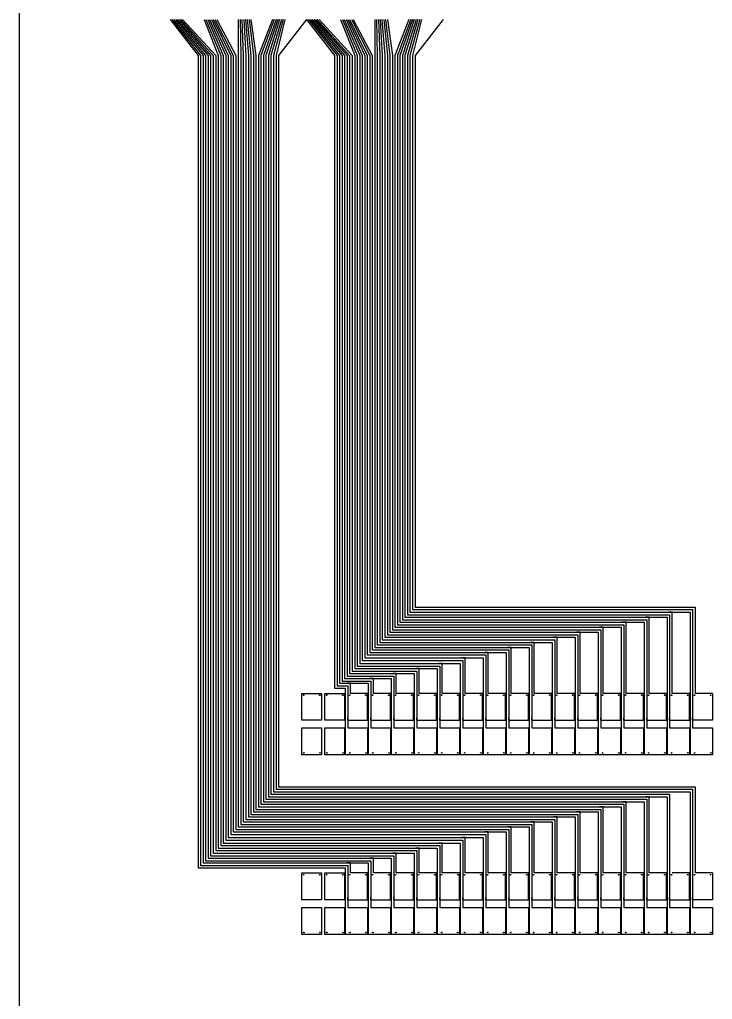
# Model space of a CAD drawing. Header units: inches. Extents: x 15.2 to 55.2, y 8.4 to 78.4.
# Drawn here: x 15.21 to 34.5, y 32.63 to 59.91 of the extents above; entities that cross this region are included whole.
import ezdxf

# ---------------------------------------------------------------- set-up
doc = ezdxf.new("R2010")
doc.units = ezdxf.units.IN
doc.header["$MEASUREMENT"] = 0
doc.layers.add('Foil', color=5, linetype='Continuous')

msp = doc.modelspace()

# ---------------------------------------------------------------- linework, layer by layer
at = {"layer": 'Foil'}
for p, q in [((15.208, 8.378), (15.208, 78.378)), ((19.397, 59.908), (20.177, 58.908)), ((19.447, 59.908), (20.247, 58.908)), ((19.497, 59.908), (20.317, 58.908)), ((19.547, 59.908), (20.387, 58.908)), ((19.597, 59.908), (20.457, 58.908)), ((19.647, 59.908), (20.527, 58.908)), ((19.697, 59.908), (20.597, 58.908)), ((19.747, 59.908), (20.667, 58.908)), ((20.347, 59.908), (20.737, 58.908)), ((20.397, 59.908), (20.807, 58.908)), ((20.447, 59.908), (20.877, 58.908)), ((20.497, 59.908), (20.947, 58.908)), ((20.547, 59.908), (21.017, 58.908)), ((20.597, 59.908), (21.087, 58.908)), ((20.647, 59.908), (21.157, 58.908)), ((20.697, 59.908), (21.227, 58.908)), ((21.297, 59.908), (21.297, 58.908)), ((21.347, 59.908), (21.367, 58.908)), ((21.397, 59.908), (21.437, 58.908)), ((21.447, 59.908), (21.507, 58.908)), ((21.497, 59.908), (21.577, 58.908)), ((21.547, 59.908), (21.647, 58.908)), ((21.597, 59.908), (21.717, 58.908)), ((21.647, 59.908), (21.787, 58.908)), ((22.247, 59.908), (21.857, 58.908)), ((22.297, 59.908), (21.927, 58.908)), ((22.347, 59.908), (21.997, 58.908)), ((22.397, 59.908), (22.067, 58.908)), ((22.447, 59.908), (22.137, 58.908)), ((22.497, 59.908), (22.207, 58.908)), ((22.547, 59.908), (22.277, 58.908)), ((22.597, 59.908), (22.347, 58.908)), ((23.197, 59.908), (22.417, 58.908)), ((23.197, 59.908), (23.977, 58.908)), ((23.247, 59.908), (24.047, 58.908)), ((23.297, 59.908), (24.117, 58.908)), ((23.347, 59.908), (24.187, 58.908)), ((23.397, 59.908), (24.257, 58.908)), ((23.447, 59.908), (24.327, 58.908)), ((23.497, 59.908), (24.397, 58.908)), ((23.547, 59.908), (24.467, 58.908)), ((24.147, 59.908), (24.537, 58.908)), ((24.197, 59.908), (24.607, 58.908)), ((24.247, 59.908), (24.677, 58.908)), ((24.297, 59.908), (24.747, 58.908)), ((24.347, 59.908), (24.817, 58.908)), ((24.397, 59.908), (24.887, 58.908)), ((24.447, 59.908), (24.957, 58.908)), ((24.497, 59.908), (25.027, 58.908)), ((25.097, 59.908), (25.097, 58.908)), ((25.147, 59.908), (25.167, 58.908)), ((25.197, 59.908), (25.237, 58.908)), ((25.247, 59.908), (25.307, 58.908)), ((25.297, 59.908), (25.377, 58.908)), ((25.347, 59.908), (25.447, 58.908)), ((25.397, 59.908), (25.517, 58.908)), ((25.447, 59.908), (25.587, 58.908)), ((26.047, 59.908), (25.657, 58.908)), ((26.097, 59.908), (25.727, 58.908)), ((26.147, 59.908), (25.797, 58.908)), ((26.197, 59.908), (25.867, 58.908)), ((26.247, 59.908), (25.937, 58.908)), ((26.297, 59.908), (26.007, 58.908)), ((26.347, 59.908), (26.077, 58.908)), ((26.397, 59.908), (26.147, 58.908)), ((26.997, 59.908), (26.217, 58.908)), ((20.177, 58.908), (20.177, 38.55)), ((20.247, 58.908), (20.247, 38.55)), ((20.317, 58.908), (20.317, 38.55)), ((20.387, 58.908), (20.387, 38.55)), ((20.457, 58.908), (20.457, 38.55)), ((20.527, 58.908), (20.527, 38.55)), ((20.597, 58.908), (20.597, 38.55)), ((20.667, 58.908), (20.667, 38.55)), ((20.737, 58.908), (20.737, 38.55)), ((20.807, 58.908), (20.807, 38.55)), ((20.877, 58.908), (20.877, 38.55)), ((20.947, 58.908), (20.947, 38.55)), ((21.017, 58.908), (21.017, 38.55)), ((21.087, 58.908), (21.087, 38.55)), ((21.157, 58.908), (21.157, 38.55)), ((21.227, 58.908), (21.227, 38.55)), ((21.297, 58.908), (21.297, 38.55)), ((21.367, 58.908), (21.367, 38.55)), ((21.437, 58.908), (21.437, 38.55)), ((21.507, 58.908), (21.507, 38.55)), ((21.577, 58.908), (21.577, 38.55)), ((21.647, 58.908), (21.647, 38.55)), ((21.717, 58.908), (21.717, 38.55)), ((21.787, 58.908), (21.787, 38.55)), ((21.857, 58.908), (21.857, 38.55)), ((21.927, 58.908), (21.927, 38.55)), ((21.997, 58.908), (21.997, 38.55)), ((22.067, 58.908), (22.067, 38.55)), ((22.137, 58.908), (22.137, 38.55)), ((22.207, 58.908), (22.207, 38.55)), ((22.277, 58.908), (22.277, 38.55)), ((22.347, 58.908), (22.347, 38.55)), ((22.417, 58.908), (22.417, 38.55)), ((23.977, 58.908), (23.977, 43.55)), ((24.047, 58.908), (24.047, 43.55)), ((24.117, 58.908), (24.117, 43.55)), ((24.187, 58.908), (24.187, 43.55)), ((24.257, 58.908), (24.257, 43.55)), ((24.327, 58.908), (24.327, 43.55)), ((24.397, 58.908), (24.397, 43.55)), ((24.467, 58.908), (24.467, 43.55)), ((24.537, 58.908), (24.537, 43.55)), ((24.607, 58.908), (24.607, 43.55)), ((24.677, 58.908), (24.677, 43.55)), ((24.747, 58.908), (24.747, 43.55)), ((24.817, 58.908), (24.817, 43.55)), ((24.887, 58.908), (24.887, 43.55)), ((24.957, 58.908), (24.957, 43.55)), ((25.027, 58.908), (25.027, 43.55)), ((25.097, 58.908), (25.097, 43.55)), ((25.167, 58.908), (25.167, 43.55)), ((25.237, 58.908), (25.237, 43.55)), ((25.307, 58.908), (25.307, 43.55)), ((25.377, 58.908), (25.377, 43.55)), ((25.447, 58.908), (25.447, 43.55)), ((25.517, 58.908), (25.517, 43.55)), ((25.587, 58.908), (25.587, 43.55)), ((25.657, 58.908), (25.657, 43.55)), ((25.727, 58.908), (25.727, 43.55)), ((25.797, 58.908), (25.797, 43.55)), ((25.867, 58.908), (25.867, 43.55)), ((25.937, 58.908), (25.937, 43.55)), ((26.007, 58.908), (26.007, 43.55)), ((26.077, 58.908), (26.077, 43.55)), ((26.147, 58.908), (26.147, 43.55)), ((26.217, 58.908), (26.217, 43.55)), ((23.977, 43.55), (23.977, 41.29)), ((24.047, 43.55), (24.047, 41.36)), ((24.117, 43.55), (24.117, 41.43)), ((24.187, 43.55), (24.187, 41.49)), ((24.257, 43.55), (24.257, 41.56)), ((24.327, 43.55), (24.327, 41.63)), ((24.397, 43.55), (24.397, 41.7)), ((24.467, 43.55), (24.467, 41.77)), ((24.537, 43.55), (24.537, 41.84)), ((24.607, 43.55), (24.607, 41.91)), ((24.677, 43.55), (24.677, 41.98)), ((24.747, 43.55), (24.747, 42.06)), ((24.817, 43.55), (24.817, 42.14)), ((24.887, 43.55), (24.887, 42.22)), ((24.957, 43.55), (24.957, 42.29)), ((25.027, 43.55), (25.027, 42.36)), ((25.097, 43.55), (25.097, 42.43)), ((25.167, 43.55), (25.167, 42.5)), ((25.237, 43.55), (25.237, 42.57)), ((25.307, 43.55), (25.307, 42.64)), ((25.377, 43.55), (25.377, 42.71)), ((25.447, 43.55), (25.447, 42.78)), ((25.517, 43.55), (25.517, 42.85)), ((25.587, 43.55), (25.587, 42.92)), ((25.657, 43.55), (25.657, 42.99)), ((25.727, 43.55), (25.727, 43.06)), ((25.797, 43.55), (25.797, 43.13)), ((25.867, 43.55), (25.867, 43.2)), ((25.937, 43.55), (25.937, 43.27)), ((26.007, 43.55), (26.007, 43.34)), ((26.077, 43.55), (26.077, 43.41)), ((26.077, 43.41), (33.877, 43.41)), ((26.147, 43.55), (26.147, 43.48)), ((26.147, 43.48), (33.947, 43.48)), ((26.217, 43.55), (34.017, 43.55)), ((33.377, 43.41), (33.277, 43.41)), ((33.377, 41.15), (33.377, 43.41)), ((33.877, 43.41), (33.877, 39.44)), ((33.947, 43.48), (33.947, 40.19)), ((34.017, 43.55), (34.017, 41.15)), ((25.797, 43.13), (32.597, 43.13)), ((25.867, 43.2), (32.667, 43.2)), ((25.937, 43.27), (33.237, 43.27)), ((26.007, 43.34), (33.307, 43.34)), ((32.097, 43.13), (31.997, 43.13)), ((32.097, 41.15), (32.097, 43.13)), ((32.597, 43.13), (32.597, 39.44)), ((32.737, 43.27), (32.637, 43.27)), ((32.667, 43.2), (32.667, 40.19)), ((32.737, 41.15), (32.737, 43.27)), ((33.237, 43.27), (33.237, 39.44)), ((33.307, 43.34), (33.307, 40.19)), ((25.517, 42.85), (31.317, 42.85)), ((25.587, 42.92), (31.387, 42.92)), ((25.657, 42.99), (31.957, 42.99)), ((25.727, 43.06), (32.027, 43.06)), ((30.817, 42.85), (30.717, 42.85)), ((30.817, 41.15), (30.817, 42.85)), ((31.317, 42.85), (31.317, 39.44)), ((31.457, 42.99), (31.357, 42.99)), ((31.387, 42.92), (31.387, 40.19)), ((31.457, 41.15), (31.457, 42.99)), ((31.957, 42.99), (31.957, 39.44)), ((32.027, 43.06), (32.027, 40.19)), ((25.237, 42.57), (30.037, 42.57)), ((25.307, 42.64), (30.107, 42.64)), ((25.377, 42.71), (30.677, 42.71)), ((25.447, 42.78), (30.747, 42.78)), ((29.537, 42.57), (29.437, 42.57)), ((29.537, 41.15), (29.537, 42.57)), ((30.037, 42.57), (30.037, 39.44)), ((30.177, 42.71), (30.077, 42.71)), ((30.107, 42.64), (30.107, 40.19)), ((30.177, 41.15), (30.177, 42.71)), ((30.677, 42.71), (30.677, 39.44)), ((30.747, 42.78), (30.747, 40.19)), ((24.957, 42.29), (28.757, 42.29)), ((25.027, 42.36), (28.827, 42.36)), ((25.097, 42.43), (29.397, 42.43)), ((25.167, 42.5), (29.467, 42.5)), ((28.257, 42.29), (28.157, 42.29)), ((28.257, 41.15), (28.257, 42.29)), ((28.757, 42.29), (28.757, 39.44)), ((28.897, 42.43), (28.797, 42.43)), ((28.827, 42.36), (28.827, 40.19)), ((28.897, 41.15), (28.897, 42.43)), ((29.397, 42.43), (29.397, 39.44)), ((29.467, 42.5), (29.467, 40.19)), ((24.747, 42.06), (27.547, 42.06)), ((24.817, 42.14), (28.117, 42.14)), ((24.887, 42.22), (28.187, 42.22)), ((27.617, 42.14), (27.517, 42.14)), ((27.547, 42.06), (27.547, 40.19)), ((27.617, 41.15), (27.617, 42.14)), ((28.117, 42.14), (28.117, 39.44)), ((28.187, 42.22), (28.187, 40.19)), ((24.467, 41.77), (26.267, 41.77)), ((24.537, 41.84), (26.837, 41.84)), ((24.607, 41.91), (26.907, 41.91)), ((24.677, 41.98), (27.477, 41.98)), ((26.337, 41.84), (26.237, 41.84)), ((26.267, 41.77), (26.267, 40.19)), ((26.337, 41.15), (26.337, 41.84)), ((26.837, 41.84), (26.837, 39.44)), ((26.977, 41.98), (26.877, 41.98)), ((26.907, 41.91), (26.907, 40.19)), ((26.977, 41.15), (26.977, 41.98)), ((27.477, 41.98), (27.477, 39.44)), ((24.187, 41.49), (24.987, 41.49)), ((24.257, 41.56), (25.557, 41.56)), ((24.327, 41.63), (25.627, 41.63)), ((24.397, 41.7), (26.197, 41.7)), ((25.057, 41.56), (24.957, 41.56)), ((24.987, 41.49), (24.987, 40.19)), ((25.057, 41.15), (25.057, 41.56)), ((25.557, 41.56), (25.557, 39.44)), ((25.697, 41.7), (25.597, 41.7)), ((25.627, 41.63), (25.627, 40.19)), ((25.697, 41.15), (25.697, 41.7)), ((26.197, 41.7), (26.197, 39.44)), ((23.977, 41.29), (24.277, 41.29)), ((24.047, 41.36), (24.347, 41.36)), ((24.117, 41.43), (24.917, 41.43)), ((24.277, 41.29), (24.277, 39.44)), ((24.417, 41.43), (24.317, 41.43)), ((24.347, 41.36), (24.347, 40.19)), ((24.417, 41.15), (24.417, 41.43)), ((24.917, 41.43), (24.917, 39.44)), ((23.067, 40.4), (23.067, 41.15)), ((23.067, 41.15), (23.617, 41.15)), ((23.617, 41.15), (23.617, 40.4)), ((23.707, 40.4), (23.707, 41.15)), ((23.707, 41.15), (24.257, 41.15)), ((24.257, 41.15), (24.257, 40.4)), ((24.897, 41.15), (24.417, 41.15)), ((24.897, 40.4), (24.897, 41.15)), ((25.537, 41.15), (25.057, 41.15)), ((25.537, 40.4), (25.537, 41.15)), ((26.177, 41.15), (25.697, 41.15)), ((26.177, 40.4), (26.177, 41.15)), ((26.817, 41.15), (26.337, 41.15)), ((26.817, 40.4), (26.817, 41.15)), ((27.457, 41.15), (26.977, 41.15)), ((27.457, 40.4), (27.457, 41.15)), ((28.097, 41.15), (27.617, 41.15)), ((28.097, 40.4), (28.097, 41.15)), ((28.737, 41.15), (28.257, 41.15)), ((28.737, 40.4), (28.737, 41.15)), ((29.377, 41.15), (28.897, 41.15)), ((29.377, 40.4), (29.377, 41.15)), ((30.017, 41.15), (29.537, 41.15)), ((30.017, 40.4), (30.017, 41.15)), ((30.657, 41.15), (30.177, 41.15)), ((30.657, 40.4), (30.657, 41.15)), ((31.297, 41.15), (30.817, 41.15)), ((31.297, 40.4), (31.297, 41.15)), ((31.937, 41.15), (31.457, 41.15)), ((31.937, 40.4), (31.937, 41.15)), ((32.577, 41.15), (32.097, 41.15)), ((32.577, 40.4), (32.577, 41.15)), ((33.217, 41.15), (32.737, 41.15)), ((33.217, 40.4), (33.217, 41.15)), ((33.857, 41.15), (33.377, 41.15)), ((33.857, 40.4), (33.857, 41.15)), ((34.497, 41.15), (34.017, 41.15)), ((34.497, 41.15), (34.497, 40.4)), ((23.617, 40.4), (23.067, 40.4)), ((24.257, 40.4), (23.707, 40.4)), ((24.347, 40.4), (24.347, 40.47)), ((24.347, 40.4), (24.897, 40.4)), ((24.987, 40.4), (24.987, 40.47)), ((24.987, 40.4), (25.537, 40.4)), ((25.627, 40.4), (25.627, 40.47)), ((25.627, 40.4), (26.177, 40.4)), ((26.267, 40.4), (26.267, 40.47)), ((26.267, 40.4), (26.817, 40.4)), ((26.907, 40.4), (26.907, 40.47)), ((26.907, 40.4), (27.457, 40.4)), ((27.547, 40.4), (27.547, 40.47)), ((27.547, 40.4), (28.097, 40.4)), ((28.187, 40.4), (28.187, 40.47)), ((28.187, 40.4), (28.737, 40.4)), ((28.827, 40.4), (28.827, 40.47)), ((28.827, 40.4), (29.377, 40.4)), ((29.467, 40.4), (29.467, 40.47)), ((29.467, 40.4), (30.017, 40.4)), ((30.107, 40.4), (30.107, 40.47)), ((30.107, 40.4), (30.657, 40.4)), ((30.747, 40.4), (30.747, 40.47)), ((30.747, 40.4), (31.297, 40.4)), ((31.387, 40.4), (31.387, 40.47)), ((31.387, 40.4), (31.937, 40.4)), ((32.027, 40.4), (32.027, 40.47)), ((32.027, 40.4), (32.577, 40.4)), ((32.667, 40.4), (32.667, 40.47)), ((32.667, 40.4), (33.217, 40.4)), ((33.307, 40.4), (33.307, 40.47)), ((33.307, 40.4), (33.857, 40.4)), ((33.947, 40.4), (33.947, 40.47)), ((34.497, 40.4), (33.947, 40.4)), ((23.067, 39.44), (23.067, 40.19)), ((23.067, 40.19), (23.617, 40.19)), ((23.617, 40.19), (23.617, 39.44)), ((23.707, 39.44), (23.707, 40.19)), ((23.707, 40.19), (24.257, 40.19)), ((24.257, 40.19), (24.257, 39.44)), ((24.347, 40.19), (24.897, 40.19)), ((24.897, 40.19), (24.897, 39.44)), ((24.987, 40.19), (25.537, 40.19)), ((25.537, 40.19), (25.537, 39.44)), ((25.627, 40.19), (26.177, 40.19)), ((26.177, 40.19), (26.177, 39.44)), ((26.267, 40.19), (26.817, 40.19)), ((26.817, 40.19), (26.817, 39.44)), ((26.907, 40.19), (27.457, 40.19)), ((27.457, 40.19), (27.457, 39.44)), ((27.547, 40.19), (28.097, 40.19)), ((28.097, 40.19), (28.097, 39.44)), ((28.187, 40.19), (28.737, 40.19)), ((28.737, 40.19), (28.737, 39.44)), ((28.827, 40.19), (29.377, 40.19)), ((29.377, 40.19), (29.377, 39.44)), ((29.467, 40.19), (30.017, 40.19)), ((30.017, 40.19), (30.017, 39.44)), ((30.107, 40.19), (30.657, 40.19)), ((30.657, 40.19), (30.657, 39.44)), ((30.747, 40.19), (31.297, 40.19)), ((31.297, 40.19), (31.297, 39.44)), ((31.387, 40.19), (31.937, 40.19)), ((31.937, 40.19), (31.937, 39.44)), ((32.027, 40.19), (32.577, 40.19)), ((32.577, 40.19), (32.577, 39.44)), ((32.667, 40.19), (33.217, 40.19)), ((33.217, 40.19), (33.217, 39.44)), ((33.307, 40.19), (33.857, 40.19)), ((33.857, 40.19), (33.857, 39.44)), ((33.947, 40.19), (34.497, 40.19)), ((34.497, 40.19), (34.497, 39.44)), ((23.617, 39.44), (23.067, 39.44)), ((24.257, 39.44), (23.707, 39.44)), ((24.897, 39.44), (24.277, 39.44)), ((25.537, 39.44), (24.917, 39.44)), ((26.177, 39.44), (25.557, 39.44)), ((26.817, 39.44), (26.197, 39.44)), ((27.457, 39.44), (26.837, 39.44)), ((28.097, 39.44), (27.477, 39.44)), ((28.737, 39.44), (28.117, 39.44)), ((29.377, 39.44), (28.757, 39.44)), ((30.017, 39.44), (29.397, 39.44)), ((30.657, 39.44), (30.037, 39.44)), ((31.297, 39.44), (30.677, 39.44)), ((31.937, 39.44), (31.317, 39.44)), ((32.577, 39.44), (31.957, 39.44)), ((33.217, 39.44), (32.597, 39.44)), ((33.857, 39.44), (33.237, 39.44)), ((34.497, 39.44), (33.877, 39.44)), ((20.177, 38.55), (20.177, 36.29)), ((20.247, 38.55), (20.247, 36.36)), ((20.317, 38.55), (20.317, 36.43)), ((20.387, 38.55), (20.387, 36.49)), ((20.457, 38.55), (20.457, 36.56)), ((20.527, 38.55), (20.527, 36.63)), ((20.597, 38.55), (20.597, 36.7)), ((20.667, 38.55), (20.667, 36.77)), ((20.737, 38.55), (20.737, 36.84)), ((20.807, 38.55), (20.807, 36.91)), ((20.877, 38.55), (20.877, 36.98)), ((20.947, 38.55), (20.947, 37.06)), ((21.017, 38.55), (21.017, 37.14)), ((21.087, 38.55), (21.087, 37.22)), ((21.157, 38.55), (21.157, 37.29)), ((21.227, 38.55), (21.227, 37.36)), ((21.297, 38.55), (21.297, 37.43)), ((21.367, 38.55), (21.367, 37.5)), ((21.437, 38.55), (21.437, 37.57)), ((21.507, 38.55), (21.507, 37.64)), ((21.577, 38.55), (21.577, 37.71)), ((21.647, 38.55), (21.647, 37.78)), ((21.717, 38.55), (21.717, 37.85)), ((21.787, 38.55), (21.787, 37.92)), ((21.857, 38.55), (21.857, 37.99)), ((21.927, 38.55), (21.927, 38.06)), ((21.997, 38.55), (21.997, 38.13)), ((22.067, 38.55), (22.067, 38.2)), ((22.137, 38.55), (22.137, 38.27)), ((22.207, 38.55), (22.207, 38.34)), ((22.277, 38.55), (22.277, 38.41)), ((22.347, 38.55), (22.347, 38.48)), ((22.347, 38.48), (33.947, 38.48)), ((22.417, 38.55), (34.017, 38.55)), ((33.947, 38.48), (33.947, 35.19)), ((34.017, 38.55), (34.017, 36.15)), ((22.067, 38.2), (32.667, 38.2)), ((22.137, 38.27), (33.237, 38.27)), ((22.207, 38.34), (33.307, 38.34)), ((22.277, 38.41), (33.877, 38.41)), ((32.737, 38.27), (32.637, 38.27)), ((32.667, 38.2), (32.667, 35.19)), ((32.737, 36.15), (32.737, 38.27)), ((33.237, 38.27), (33.237, 34.44)), ((33.307, 38.34), (33.307, 35.19)), ((33.877, 38.41), (33.877, 34.44)), ((21.787, 37.92), (31.387, 37.92)), ((21.857, 37.99), (31.957, 37.99)), ((21.927, 38.06), (32.027, 38.06)), ((21.997, 38.13), (32.597, 38.13)), ((31.457, 37.99), (31.357, 37.99)), ((31.387, 37.92), (31.387, 35.19)), ((31.457, 36.15), (31.457, 37.99)), ((31.957, 37.99), (31.957, 34.44)), ((32.097, 38.13), (31.997, 38.13)), ((32.027, 38.06), (32.027, 35.19)), ((32.097, 36.15), (32.097, 38.13)), ((32.597, 38.13), (32.597, 34.44)), ((21.577, 37.71), (30.677, 37.71)), ((21.647, 37.78), (30.747, 37.78)), ((21.717, 37.85), (31.317, 37.85)), ((30.177, 37.71), (30.077, 37.71)), ((30.177, 36.15), (30.177, 37.71)), ((30.677, 37.71), (30.677, 34.44)), ((30.817, 37.85), (30.717, 37.85)), ((30.747, 37.78), (30.747, 35.19)), ((30.817, 36.15), (30.817, 37.85)), ((31.317, 37.85), (31.317, 34.44)), ((21.297, 37.43), (29.397, 37.43)), ((21.367, 37.5), (29.467, 37.5)), ((21.437, 37.57), (30.037, 37.57)), ((21.507, 37.64), (30.107, 37.64)), ((28.897, 37.43), (28.797, 37.43)), ((28.897, 36.15), (28.897, 37.43)), ((29.397, 37.43), (29.397, 34.44)), ((29.537, 37.57), (29.437, 37.57)), ((29.467, 37.5), (29.467, 35.19)), ((29.537, 36.15), (29.537, 37.57)), ((30.037, 37.57), (30.037, 34.44)), ((30.107, 37.64), (30.107, 35.19)), ((21.017, 37.14), (28.117, 37.14)), ((21.087, 37.22), (28.187, 37.22)), ((21.157, 37.29), (28.757, 37.29)), ((21.227, 37.36), (28.827, 37.36)), ((27.617, 37.14), (27.517, 37.14)), ((27.617, 36.15), (27.617, 37.14)), ((28.117, 37.14), (28.117, 34.44)), ((28.257, 37.29), (28.157, 37.29)), ((28.187, 37.22), (28.187, 35.19)), ((28.257, 36.15), (28.257, 37.29)), ((28.757, 37.29), (28.757, 34.44)), ((28.827, 37.36), (28.827, 35.19)), ((20.737, 36.84), (26.837, 36.84)), ((20.807, 36.91), (26.907, 36.91)), ((20.877, 36.98), (27.477, 36.98)), ((20.947, 37.06), (27.547, 37.06)), ((26.337, 36.84), (26.237, 36.84)), ((26.337, 36.15), (26.337, 36.84)), ((26.837, 36.84), (26.837, 34.44)), ((26.977, 36.98), (26.877, 36.98)), ((26.907, 36.91), (26.907, 35.19)), ((26.977, 36.15), (26.977, 36.98)), ((27.477, 36.98), (27.477, 34.44)), ((27.547, 37.06), (27.547, 35.19)), ((20.457, 36.56), (25.557, 36.56)), ((20.527, 36.63), (25.627, 36.63)), ((20.597, 36.7), (26.197, 36.7)), ((20.667, 36.77), (26.267, 36.77)), ((25.057, 36.56), (24.957, 36.56)), ((25.057, 36.15), (25.057, 36.56)), ((25.557, 36.56), (25.557, 34.44)), ((25.697, 36.7), (25.597, 36.7)), ((25.627, 36.63), (25.627, 35.19)), ((25.697, 36.15), (25.697, 36.7)), ((26.197, 36.7), (26.197, 34.44)), ((26.267, 36.77), (26.267, 35.19)), ((20.177, 36.29), (24.277, 36.29)), ((20.247, 36.36), (24.347, 36.36)), ((20.317, 36.43), (24.917, 36.43)), ((20.387, 36.49), (24.987, 36.49)), ((24.277, 36.29), (24.277, 34.44)), ((24.417, 36.43), (24.317, 36.43)), ((24.347, 36.36), (24.347, 35.19)), ((24.417, 36.15), (24.417, 36.43)), ((24.917, 36.43), (24.917, 34.44)), ((24.987, 36.49), (24.987, 35.19)), ((23.067, 35.4), (23.067, 36.15)), ((23.067, 36.15), (23.617, 36.15)), ((23.617, 36.15), (23.617, 35.4)), ((23.707, 35.4), (23.707, 36.15)), ((23.707, 36.15), (24.257, 36.15)), ((24.257, 36.15), (24.257, 35.4)), ((24.897, 36.15), (24.417, 36.15)), ((24.897, 35.4), (24.897, 36.15)), ((25.537, 36.15), (25.057, 36.15)), ((25.537, 35.4), (25.537, 36.15)), ((26.177, 36.15), (25.697, 36.15)), ((26.177, 35.4), (26.177, 36.15)), ((26.817, 36.15), (26.337, 36.15)), ((26.817, 35.4), (26.817, 36.15)), ((27.457, 36.15), (26.977, 36.15)), ((27.457, 35.4), (27.457, 36.15)), ((28.097, 36.15), (27.617, 36.15)), ((28.097, 35.4), (28.097, 36.15)), ((28.737, 36.15), (28.257, 36.15)), ((28.737, 35.4), (28.737, 36.15)), ((29.377, 36.15), (28.897, 36.15)), ((29.377, 35.4), (29.377, 36.15)), ((30.017, 36.15), (29.537, 36.15)), ((30.017, 35.4), (30.017, 36.15)), ((30.657, 36.15), (30.177, 36.15)), ((30.657, 35.4), (30.657, 36.15)), ((31.297, 36.15), (30.817, 36.15)), ((31.297, 35.4), (31.297, 36.15)), ((31.937, 36.15), (31.457, 36.15)), ((31.937, 35.4), (31.937, 36.15)), ((32.577, 36.15), (32.097, 36.15)), ((32.577, 35.4), (32.577, 36.15)), ((33.217, 36.15), (32.737, 36.15)), ((33.217, 35.4), (33.217, 36.15)), ((33.857, 36.15), (33.377, 36.15)), ((33.857, 35.4), (33.857, 36.15)), ((34.497, 36.15), (34.017, 36.15)), ((34.497, 36.15), (34.497, 35.4)), ((24.347, 35.4), (24.347, 35.47)), ((24.987, 35.4), (24.987, 35.47)), ((25.627, 35.4), (25.627, 35.47)), ((26.267, 35.4), (26.267, 35.47)), ((26.907, 35.4), (26.907, 35.47)), ((27.547, 35.4), (27.547, 35.47)), ((28.187, 35.4), (28.187, 35.47)), ((28.827, 35.4), (28.827, 35.47)), ((29.467, 35.4), (29.467, 35.47)), ((30.107, 35.4), (30.107, 35.47)), ((30.747, 35.4), (30.747, 35.47)), ((31.387, 35.4), (31.387, 35.47)), ((32.027, 35.4), (32.027, 35.47)), ((32.667, 35.4), (32.667, 35.47)), ((33.307, 35.4), (33.307, 35.47)), ((33.947, 35.4), (33.947, 35.47)), ((23.617, 35.4), (23.067, 35.4)), ((23.067, 34.44), (23.067, 35.19)), ((23.067, 35.19), (23.617, 35.19)), ((23.617, 35.19), (23.617, 34.44)), ((24.257, 35.4), (23.707, 35.4)), ((23.707, 34.44), (23.707, 35.19)), ((23.707, 35.19), (24.257, 35.19)), ((24.257, 35.19), (24.257, 34.44)), ((24.347, 35.4), (24.897, 35.4)), ((24.347, 35.19), (24.897, 35.19)), ((24.897, 35.19), (24.897, 34.44)), ((24.987, 35.4), (25.537, 35.4)), ((24.987, 35.19), (25.537, 35.19)), ((25.537, 35.19), (25.537, 34.44)), ((25.627, 35.4), (26.177, 35.4)), ((25.627, 35.19), (26.177, 35.19)), ((26.177, 35.19), (26.177, 34.44)), ((26.267, 35.4), (26.817, 35.4)), ((26.267, 35.19), (26.817, 35.19)), ((26.817, 35.19), (26.817, 34.44)), ((26.907, 35.4), (27.457, 35.4)), ((26.907, 35.19), (27.457, 35.19)), ((27.457, 35.19), (27.457, 34.44)), ((27.547, 35.4), (28.097, 35.4)), ((27.547, 35.19), (28.097, 35.19)), ((28.097, 35.19), (28.097, 34.44)), ((28.187, 35.4), (28.737, 35.4)), ((28.187, 35.19), (28.737, 35.19)), ((28.737, 35.19), (28.737, 34.44)), ((28.827, 35.4), (29.377, 35.4)), ((28.827, 35.19), (29.377, 35.19)), ((29.377, 35.19), (29.377, 34.44)), ((29.467, 35.4), (30.017, 35.4)), ((29.467, 35.19), (30.017, 35.19)), ((30.017, 35.19), (30.017, 34.44)), ((30.107, 35.4), (30.657, 35.4)), ((30.107, 35.19), (30.657, 35.19)), ((30.657, 35.19), (30.657, 34.44)), ((30.747, 35.4), (31.297, 35.4)), ((30.747, 35.19), (31.297, 35.19)), ((31.297, 35.19), (31.297, 34.44)), ((31.387, 35.4), (31.937, 35.4)), ((31.387, 35.19), (31.937, 35.19)), ((31.937, 35.19), (31.937, 34.44)), ((32.027, 35.4), (32.577, 35.4)), ((32.027, 35.19), (32.577, 35.19)), ((32.577, 35.19), (32.577, 34.44)), ((32.667, 35.4), (33.217, 35.4)), ((32.667, 35.19), (33.217, 35.19)), ((33.217, 35.19), (33.217, 34.44)), ((33.307, 35.4), (33.857, 35.4)), ((33.307, 35.19), (33.857, 35.19)), ((33.857, 35.19), (33.857, 34.44)), ((34.497, 35.4), (33.947, 35.4)), ((33.947, 35.19), (34.497, 35.19)), ((34.497, 35.19), (34.497, 34.44)), ((23.617, 34.44), (23.067, 34.44)), ((24.257, 34.44), (23.707, 34.44)), ((24.897, 34.44), (24.277, 34.44)), ((25.537, 34.44), (24.917, 34.44)), ((26.177, 34.44), (25.557, 34.44)), ((26.817, 34.44), (26.197, 34.44)), ((27.457, 34.44), (26.837, 34.44)), ((28.097, 34.44), (27.477, 34.44)), ((28.737, 34.44), (28.117, 34.44)), ((29.377, 34.44), (28.757, 34.44)), ((30.017, 34.44), (29.397, 34.44)), ((30.657, 34.44), (30.037, 34.44)), ((31.297, 34.44), (30.677, 34.44)), ((31.937, 34.44), (31.317, 34.44)), ((32.577, 34.44), (31.957, 34.44)), ((33.217, 34.44), (32.597, 34.44)), ((33.857, 34.44), (33.237, 34.44)), ((34.497, 34.44), (33.877, 34.44))]:
    msp.add_line(p, q, dxfattribs=at)
for centre in [(23.117, 41.1), (23.567, 41.1), (23.757, 41.1), (24.207, 41.1), (24.397, 41.1), (24.847, 41.1), (25.037, 41.1), (25.487, 41.1), (25.677, 41.1), (26.127, 41.1), (26.317, 41.1), (26.767, 41.1), (26.957, 41.1), (27.407, 41.1), (27.597, 41.1), (28.047, 41.1), (28.237, 41.1), (28.687, 41.1), (28.877, 41.1), (29.327, 41.1), (29.517, 41.1), (29.967, 41.1), (30.157, 41.1), (30.607, 41.1), (30.797, 41.1), (31.247, 41.1), (31.437, 41.1), (31.887, 41.1), (32.077, 41.1), (32.527, 41.1), (32.717, 41.1), (33.167, 41.1), (33.357, 41.1), (33.807, 41.1), (33.997, 41.1), (34.447, 41.1), (23.121, 39.49), (23.571, 39.49), (23.761, 39.49), (24.211, 39.49), (24.401, 39.49), (24.851, 39.49), (25.041, 39.49), (25.491, 39.49), (25.681, 39.49), (26.131, 39.49), (26.321, 39.49), (26.771, 39.49), (26.961, 39.49), (27.411, 39.49), (27.601, 39.49), (28.051, 39.49), (28.241, 39.49), (28.691, 39.49), (28.881, 39.49), (29.331, 39.49), (29.521, 39.49), (29.971, 39.49), (30.161, 39.49), (30.611, 39.49), (30.801, 39.49), (31.251, 39.49), (31.441, 39.49), (31.891, 39.49), (32.081, 39.49), (32.531, 39.49), (32.721, 39.49), (33.171, 39.49), (33.361, 39.49), (33.811, 39.49), (34.001, 39.49), (34.451, 39.49), (23.117, 36.1), (23.567, 36.1), (23.757, 36.1), (24.207, 36.1), (24.397, 36.1), (24.847, 36.1), (25.037, 36.1), (25.487, 36.1), (25.677, 36.1), (26.127, 36.1), (26.317, 36.1), (26.767, 36.1), (26.957, 36.1), (27.407, 36.1), (27.597, 36.1), (28.047, 36.1), (28.237, 36.1), (28.687, 36.1), (28.877, 36.1), (29.327, 36.1), (29.517, 36.1), (29.967, 36.1), (30.157, 36.1), (30.607, 36.1), (30.797, 36.1), (31.247, 36.1), (31.437, 36.1), (31.887, 36.1), (32.077, 36.1), (32.527, 36.1), (32.717, 36.1), (33.167, 36.1), (33.357, 36.1), (33.807, 36.1), (33.997, 36.1), (34.447, 36.1), (23.121, 34.49), (23.571, 34.49), (23.761, 34.49), (24.211, 34.49), (24.401, 34.49), (24.851, 34.49), (25.041, 34.49), (25.491, 34.49), (25.681, 34.49), (26.131, 34.49), (26.321, 34.49), (26.771, 34.49), (26.961, 34.49), (27.411, 34.49), (27.601, 34.49), (28.051, 34.49), (28.241, 34.49), (28.691, 34.49), (28.881, 34.49), (29.331, 34.49), (29.521, 34.49), (29.971, 34.49), (30.161, 34.49), (30.611, 34.49), (30.801, 34.49), (31.251, 34.49), (31.441, 34.49), (31.891, 34.49), (32.081, 34.49), (32.531, 34.49), (32.721, 34.49), (33.171, 34.49), (33.361, 34.49), (33.811, 34.49), (34.001, 34.49), (34.451, 34.49)]:
    msp.add_circle(centre, 0.01, dxfattribs=at)

doc.saveas('drawing.dxf')
